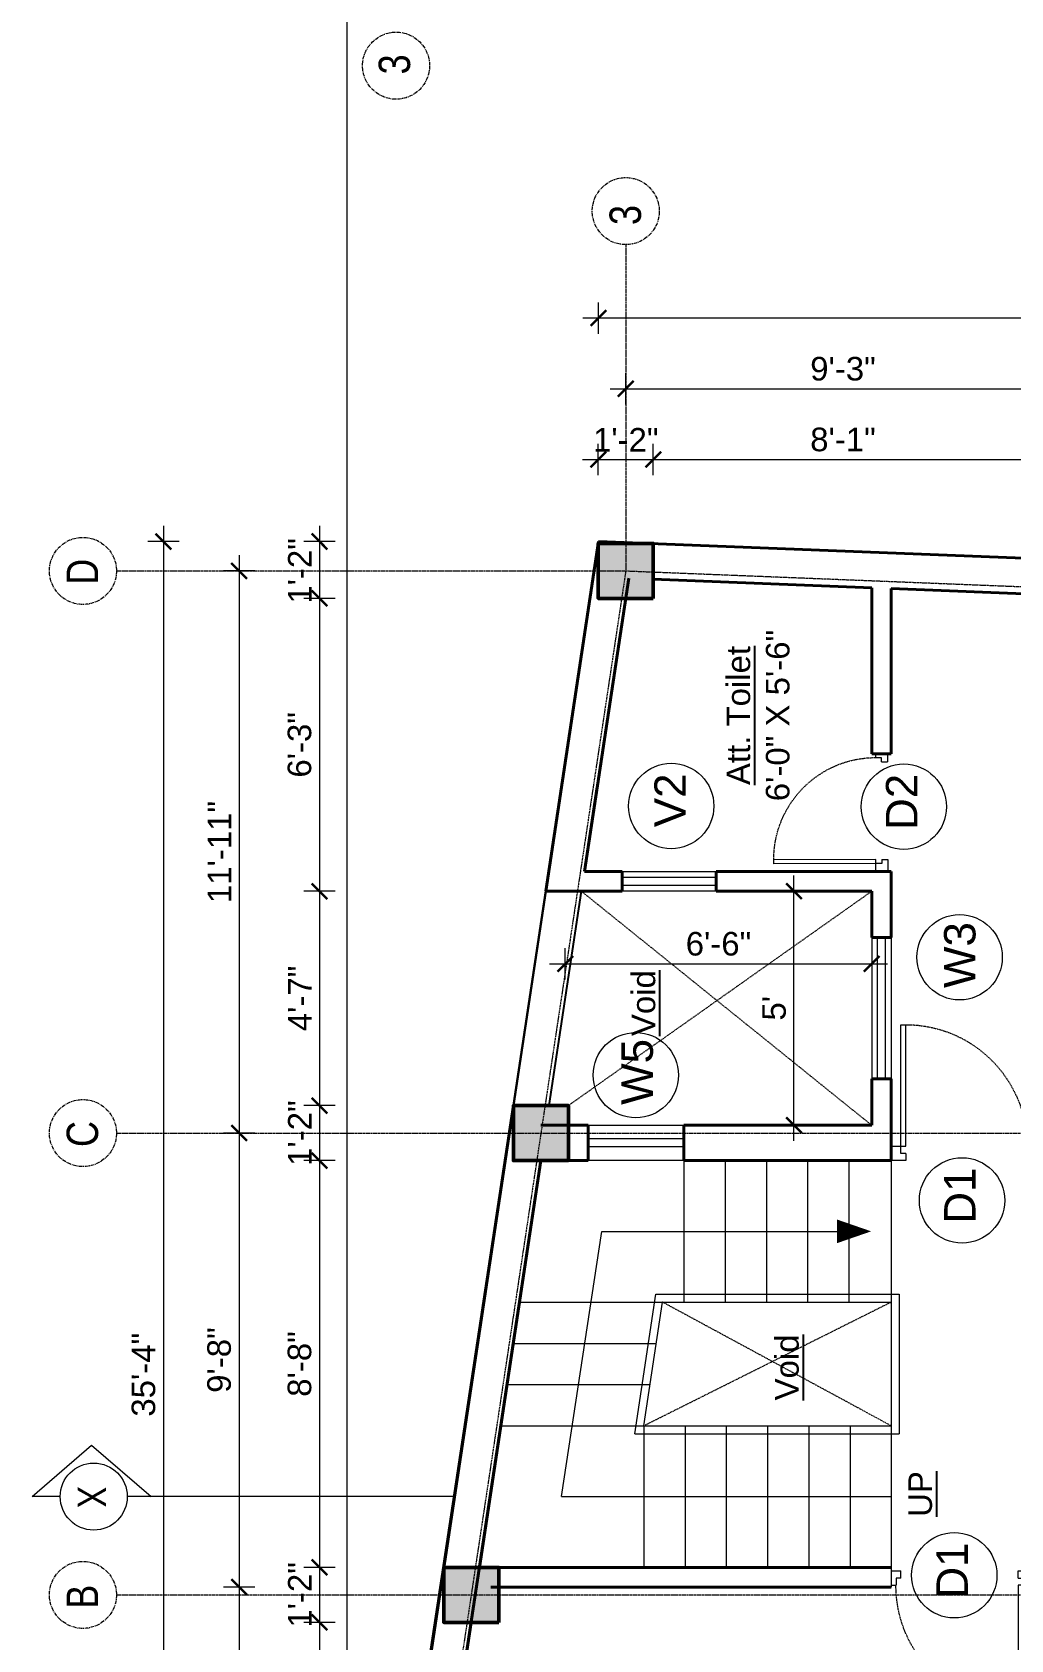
# Model space of a CAD drawing. Header units: inches. Extents: x 136316 to 155547, y -21384 to -17606.
# Drawn here: x 154945.3 to 155194.5, y -19089.6 to -18680.5 of the extents above; entities that cross this region are included whole.
import ezdxf

# ---------------------------------------------------------------- set-up
doc = ezdxf.new("R2010")
doc.units = ezdxf.units.IN
doc.header["$LTSCALE"] = 0.5
doc.header["$MEASUREMENT"] = 0
doc.header["$PDMODE"] = 66
doc.linetypes.add('CENTER', pattern=[2, 1.25, -0.25, 0.25, -0.25])
doc.linetypes.add('HIDDEN', pattern=[0.375, 0.25, -0.125])
for name, color, linetype, lineweight in [('Annotate-Lite.w', 177, 'Continuous', 9), ('Annotations-Bold.w', 177, 'Continuous', 13), ('C-COLUMN', 1, 'Continuous', 50), ('DIM', 4, 'Continuous', 5), ('DIM 1-100', 4, 'Continuous', 13), ('Door-Window.w', 4, 'Continuous', 15), ('HACTH', 253, 'Continuous', 9), ('stair', 132, 'Continuous', 13), ('TEXT', 220, 'Continuous', 9), ('Toilet', 7, 'Continuous', 25), ('wall', 1, 'Continuous', 40), ('wall light', 6, 'Continuous', 25), ('window', 4, 'Continuous', 13)]:
    doc.layers.add(name, color=color, linetype=linetype, lineweight=lineweight)
doc.styles.add('ARAIL', font='ARIALN.TTF')
doc.styles.add('arial.', font='arial.ttf')
doc.styles.add('gaurav', font='arial.ttf')
doc.styles.get("Standard").update_dxf_attribs({"font": 'arial.ttf'})
doc.dimstyles.new('1 by 96', dxfattribs={"dimtxt": 6, "dimasz": 4, "dimexe": 4, "dimexo": 4, "dimgap": 2, "dimtad": 1, "dimdec": 0, "dimzin": 0, "dimdsep": 46, "dimlunit": 4, "dimtxsty": 'Standard', "dimblk": 'ARCHTICK', "dimcen": 0, "dimdle": 4, "dimadec": 0, "dimazin": 0, "dimtfac": 1, "dimtdec": 0, "dimtix": 1, "dimtofl": 0, "dimtmove": 1, "dimatfit": 3, "dimldrblk": 'ARCHTICK', "dimfxl": 4, "dimfxlon": 1, "dimtolj": 1, "dimtzin": 0, "dimlwd": -1, "dimlwe": -1, "dimarcsym": 0})

# ---------------------------------------------------------------- blocks, each defined once
blk = doc.blocks.new('3-0')
at = {"ltscale": 3}
for p, q in [((11063.05, 10097.68), (11065.97, 10099.9)), ((11065.25, 10097.81), (11066.71, 10098.92)), ((11065.97, 10099.9), (11066.71, 10098.92)), ((11063.05, 10097.68), (11064.53, 10095.73)), ((11065.99, 10096.84), (11064.53, 10095.73)), ((11065.99, 10096.84), (11065.25, 10097.81)), ((11085.5, 10074.13), (11110.32, 10092.96)), ((11086.24, 10073.15), (11111.05, 10091.97)), ((11111.05, 10091.97), (11110.32, 10092.96)), ((11086.24, 10073.15), (11085.5, 10074.13)), ((11084.04, 10073.02), (11082.57, 10071.91)), ((11082.57, 10071.91), (11084.79, 10068.98)), ((11084.04, 10073.02), (11084.78, 10072.04)), ((11084.78, 10072.04), (11086.24, 10073.15)), ((11084.79, 10068.98), (11087.72, 10071.2)), ((11087.72, 10071.2), (11086.24, 10073.15))]:
    blk.add_line(p, q, dxfattribs=at)
at = {"layer": 'Door-Window.w', "color": 9, "linetype": 'HIDDEN', "lineweight": 18}
blk.add_arc((11085.5, 10074.13), 31.16, 37.1906, 127.1465, dxfattribs=at)
blk = doc.blocks.new('_ArchTick')
at = {"color": 0, "linetype": 'ByBlock', "const_width": 0.15}
blk.add_lwpolyline([(-0.5, -0.5), (0.5, 0.5)], dxfattribs=at)
blk = doc.blocks.new('*D1062')
at = {"layer": 'Defpoints', "color": 0, "transparency": 16777216}
for p in [(155139.25, -18899.15), (155159.03, -18899.15), (155159.03, -18958.68)]:
    blk.add_point(p, dxfattribs=at)
at = {"layer": 'DIM 1-100', "color": 0, "transparency": 16777216}
for p, q in [((155139.25, -18962.68), (155139.25, -18895.15)), ((155143.25, -18899.15), (155135.25, -18899.15)), ((155143.25, -18958.68), (155135.25, -18958.68))]:
    blk.add_line(p, q, dxfattribs=at)
at = {"layer": 'DIM 1-100', "color": 0, "transparency": 16777216, "xscale": 4, "yscale": 4, "zscale": 4}
for p, rotation in [((155139.25, -18899.15), 90), ((155139.25, -18958.68), 270)]:
    blk.add_blockref('_ArchTick', p, dxfattribs=dict(at, rotation=rotation))
at = {"layer": 'DIM 1-100', "color": 0, "transparency": 16777216, "insert": (155134.2, -18928.91), "char_height": 6, "attachment_point": 5, "rotation": 90}
blk.add_mtext("\\A1;5'", dxfattribs=at)
blk = doc.blocks.new('*D964')
at = {"layer": 'Defpoints', "color": 0, "transparency": 16777216}
for p in [(155159.03, -18899.15), (155159.03, -18917.6), (155081.05, -18926.41)]:
    blk.add_point(p, dxfattribs=at)
at = {"layer": 'DIM 1-100', "color": 0, "transparency": 16777216}
for p, q in [((155081.05, -18921.6), (155081.05, -18913.6)), ((155159.03, -18913.6), (155159.03, -18921.6)), ((155077.05, -18917.6), (155163.03, -18917.6))]:
    blk.add_line(p, q, dxfattribs=at)
at = {"layer": 'DIM 1-100', "color": 0, "transparency": 16777216, "xscale": 4, "yscale": 4, "zscale": 4, "rotation": 180}
blk.add_blockref('_ArchTick', (155081.05, -18917.6), dxfattribs=at)
at = {"layer": 'DIM 1-100', "color": 0, "transparency": 16777216, "xscale": 4, "yscale": 4, "zscale": 4}
blk.add_blockref('_ArchTick', (155159.03, -18917.6), dxfattribs=at)
at = {"layer": 'DIM 1-100', "color": 0, "transparency": 16777216, "insert": (155120.04, -18912.54), "char_height": 6, "attachment_point": 5}
blk.add_mtext('\\A1;6\'-6"', dxfattribs=at)
blk = doc.blocks.new('*D1063')
at = {"layer": 'Defpoints', "color": 0, "transparency": 16777216}
for p in [(155089.5, -18810.15), (155018.48, -18824.62), (155089.44, -18824.62)]:
    blk.add_point(p, dxfattribs=at)
at = {"layer": 'DIM 1-100', "color": 0, "transparency": 16777216}
for p, q in [((155018.48, -18806.15), (155018.48, -18828.62)), ((155022.48, -18810.15), (155014.48, -18810.15)), ((155022.48, -18824.62), (155014.48, -18824.62))]:
    blk.add_line(p, q, dxfattribs=at)
at = {"layer": 'DIM 1-100', "color": 0, "transparency": 16777216, "xscale": 4, "yscale": 4, "zscale": 4}
for p, rotation in [((155018.48, -18810.15), 90), ((155018.48, -18824.62), 270)]:
    blk.add_blockref('_ArchTick', p, dxfattribs=dict(at, rotation=rotation))
at = {"layer": 'DIM 1-100', "color": 0, "transparency": 16777216, "insert": (155013.46, -18817.62), "char_height": 6, "attachment_point": 5, "rotation": 90}
blk.add_mtext('\\A1;1\'-2"', dxfattribs=at)
blk = doc.blocks.new('*D1064')
at = {"layer": 'Defpoints', "color": 0, "transparency": 16777216}
for p in [(155089.44, -18824.62), (155018.48, -18899.15), (155076.06, -18899.15)]:
    blk.add_point(p, dxfattribs=at)
at = {"layer": 'DIM 1-100', "color": 0, "transparency": 16777216}
for p, q in [((155018.48, -18820.62), (155018.48, -18903.15)), ((155022.48, -18824.62), (155014.48, -18824.62)), ((155022.48, -18899.15), (155014.48, -18899.15))]:
    blk.add_line(p, q, dxfattribs=at)
at = {"layer": 'DIM 1-100', "color": 0, "transparency": 16777216, "xscale": 4, "yscale": 4, "zscale": 4}
for p, rotation in [((155018.48, -18824.62), 90), ((155018.48, -18899.15), 270)]:
    blk.add_blockref('_ArchTick', p, dxfattribs=dict(at, rotation=rotation))
at = {"layer": 'DIM 1-100', "color": 0, "transparency": 16777216, "insert": (155013.41, -18861.88), "char_height": 6, "attachment_point": 5, "rotation": 90}
blk.add_mtext('\\A1;6\'-3"', dxfattribs=at)
blk = doc.blocks.new('*D1065')
at = {"layer": 'Defpoints', "color": 0, "transparency": 16777216}
for p in [(155076.06, -18899.15), (155018.48, -18953.68), (155067.83, -18953.68)]:
    blk.add_point(p, dxfattribs=at)
at = {"layer": 'DIM 1-100', "color": 0, "transparency": 16777216}
for p, q in [((155018.48, -18895.15), (155018.48, -18957.68)), ((155022.48, -18899.15), (155014.48, -18899.15)), ((155022.48, -18953.68), (155014.48, -18953.68))]:
    blk.add_line(p, q, dxfattribs=at)
at = {"layer": 'DIM 1-100', "color": 0, "transparency": 16777216, "xscale": 4, "yscale": 4, "zscale": 4}
for p, rotation in [((155018.48, -18899.15), 90), ((155018.48, -18953.68), 270)]:
    blk.add_blockref('_ArchTick', p, dxfattribs=dict(at, rotation=rotation))
at = {"layer": 'DIM 1-100', "color": 0, "transparency": 16777216, "insert": (155013.48, -18926.41), "char_height": 6, "attachment_point": 5, "rotation": 90}
blk.add_mtext('\\A1;4\'-7"', dxfattribs=at)
blk = doc.blocks.new('*D1066')
at = {"layer": 'Defpoints', "color": 0, "transparency": 16777216}
for p in [(155067.83, -18953.68), (155018.48, -18967.68), (155067.83, -18967.68)]:
    blk.add_point(p, dxfattribs=at)
at = {"layer": 'DIM 1-100', "color": 0, "transparency": 16777216}
for p, q in [((155018.48, -18949.68), (155018.48, -18971.68)), ((155022.48, -18953.68), (155014.48, -18953.68)), ((155022.48, -18967.68), (155014.48, -18967.68))]:
    blk.add_line(p, q, dxfattribs=at)
at = {"layer": 'DIM 1-100', "color": 0, "transparency": 16777216, "xscale": 4, "yscale": 4, "zscale": 4}
for p, rotation in [((155018.48, -18953.68), 90), ((155018.48, -18967.68), 270)]:
    blk.add_blockref('_ArchTick', p, dxfattribs=dict(at, rotation=rotation))
at = {"layer": 'DIM 1-100', "color": 0, "transparency": 16777216, "insert": (155013.46, -18960.68), "char_height": 6, "attachment_point": 5, "rotation": 90}
blk.add_mtext('\\A1;1\'-2"', dxfattribs=at)
blk = doc.blocks.new('*D1067')
at = {"layer": 'Defpoints', "color": 0, "transparency": 16777216}
for p in [(155067.83, -18967.68), (155018.48, -19071.18), (155050.09, -19071.18)]:
    blk.add_point(p, dxfattribs=at)
at = {"layer": 'DIM 1-100', "color": 0, "transparency": 16777216}
for p, q in [((155018.48, -18963.68), (155018.48, -19075.18)), ((155022.48, -18967.68), (155014.48, -18967.68)), ((155022.48, -19071.18), (155014.48, -19071.18))]:
    blk.add_line(p, q, dxfattribs=at)
at = {"layer": 'DIM 1-100', "color": 0, "transparency": 16777216, "xscale": 4, "yscale": 4, "zscale": 4}
for p, rotation in [((155018.48, -18967.68), 90), ((155018.48, -19071.18), 270)]:
    blk.add_blockref('_ArchTick', p, dxfattribs=dict(at, rotation=rotation))
at = {"layer": 'DIM 1-100', "color": 0, "transparency": 16777216, "insert": (155013.41, -19019.43), "char_height": 6, "attachment_point": 5, "rotation": 90}
blk.add_mtext('\\A1;8\'-8"', dxfattribs=at)
blk = doc.blocks.new('*D1068')
at = {"layer": 'Defpoints', "color": 0, "transparency": 16777216}
for p in [(155050.09, -19071.18), (155018.48, -19085.18), (155050.09, -19085.18)]:
    blk.add_point(p, dxfattribs=at)
at = {"layer": 'DIM 1-100', "color": 0, "transparency": 16777216}
for p, q in [((155018.48, -19067.18), (155018.48, -19089.18)), ((155022.48, -19071.18), (155014.48, -19071.18)), ((155022.48, -19085.18), (155014.48, -19085.18))]:
    blk.add_line(p, q, dxfattribs=at)
at = {"layer": 'DIM 1-100', "color": 0, "transparency": 16777216, "xscale": 4, "yscale": 4, "zscale": 4}
for p, rotation in [((155018.48, -19071.18), 90), ((155018.48, -19085.18), 270)]:
    blk.add_blockref('_ArchTick', p, dxfattribs=dict(at, rotation=rotation))
at = {"layer": 'DIM 1-100', "color": 0, "transparency": 16777216, "insert": (155013.46, -19078.18), "char_height": 6, "attachment_point": 5, "rotation": 90}
blk.add_mtext('\\A1;1\'-2"', dxfattribs=at)
blk = doc.blocks.new('*D1069')
at = {"layer": 'Defpoints', "color": 0, "transparency": 16777216}
for p in [(155050.09, -19085.18), (155018.48, -19197.83), (155044.97, -19197.83)]:
    blk.add_point(p, dxfattribs=at)
at = {"layer": 'DIM 1-100', "color": 0, "transparency": 16777216}
for p, q in [((155018.48, -19081.18), (155018.48, -19201.83)), ((155022.48, -19085.18), (155014.48, -19085.18)), ((155022.48, -19197.83), (155014.48, -19197.83))]:
    blk.add_line(p, q, dxfattribs=at)
at = {"layer": 'DIM 1-100', "color": 0, "transparency": 16777216, "xscale": 4, "yscale": 4, "zscale": 4}
for p, rotation in [((155018.48, -19085.18), 90), ((155018.48, -19197.83), 270)]:
    blk.add_blockref('_ArchTick', p, dxfattribs=dict(at, rotation=rotation))
at = {"layer": 'DIM 1-100', "color": 0, "transparency": 16777216, "insert": (155013.41, -19141.51), "char_height": 6, "attachment_point": 5, "rotation": 90}
blk.add_mtext('\\A1;9\'-5"', dxfattribs=at)
blk = doc.blocks.new('*D1072')
at = {"layer": 'Defpoints', "color": 0, "transparency": 16777216}
for p in [(155096.44, -18817.62), (154998.01, -18960.68), (155074.83, -18960.68)]:
    blk.add_point(p, dxfattribs=at)
at = {"layer": 'DIM 1-100', "color": 0, "transparency": 16777216}
for p, q in [((154998.01, -18813.62), (154998.01, -18964.68)), ((155002.01, -18817.62), (154994.01, -18817.62)), ((155002.01, -18960.68), (154994.01, -18960.68))]:
    blk.add_line(p, q, dxfattribs=at)
at = {"layer": 'DIM 1-100', "color": 0, "transparency": 16777216, "xscale": 4, "yscale": 4, "zscale": 4}
for p, rotation in [((154998.01, -18817.62), 90), ((154998.01, -18960.68), 270)]:
    blk.add_blockref('_ArchTick', p, dxfattribs=dict(at, rotation=rotation))
at = {"layer": 'DIM 1-100', "color": 0, "transparency": 16777216, "insert": (154993, -18889.15), "char_height": 6, "attachment_point": 5, "rotation": 90}
blk.add_mtext('\\A1;11\'-11"', dxfattribs=at)
blk = doc.blocks.new('*D1073')
at = {"layer": 'Defpoints', "color": 0, "transparency": 16777216}
for p in [(155074.83, -18960.68), (154998.01, -19076.18), (155062.09, -19076.18)]:
    blk.add_point(p, dxfattribs=at)
at = {"layer": 'DIM 1-100', "color": 0, "transparency": 16777216}
for p, q in [((154998.01, -18956.68), (154998.01, -19080.18)), ((155002.01, -18960.68), (154994.01, -18960.68)), ((155002.01, -19076.18), (154994.01, -19076.18))]:
    blk.add_line(p, q, dxfattribs=at)
at = {"layer": 'DIM 1-100', "color": 0, "transparency": 16777216, "xscale": 4, "yscale": 4, "zscale": 4}
for p, rotation in [((154998.01, -18960.68), 90), ((154998.01, -19076.18), 270)]:
    blk.add_blockref('_ArchTick', p, dxfattribs=dict(at, rotation=rotation))
at = {"layer": 'DIM 1-100', "color": 0, "transparency": 16777216, "insert": (154992.95, -19018.43), "char_height": 6, "attachment_point": 5, "rotation": 90}
blk.add_mtext('\\A1;9\'-8"', dxfattribs=at)
blk = doc.blocks.new('*D1074')
at = {"layer": 'Defpoints', "color": 0, "transparency": 16777216}
for p in [(155062.09, -19076.18), (154998.01, -19204.83), (155037.97, -19204.83)]:
    blk.add_point(p, dxfattribs=at)
at = {"layer": 'DIM 1-100', "color": 0, "transparency": 16777216}
for p, q in [((154998.01, -19072.18), (154998.01, -19208.83)), ((155002.01, -19076.18), (154994.01, -19076.18)), ((155002.01, -19204.83), (154994.01, -19204.83))]:
    blk.add_line(p, q, dxfattribs=at)
at = {"layer": 'DIM 1-100', "color": 0, "transparency": 16777216, "xscale": 4, "yscale": 4, "zscale": 4}
for p, rotation in [((154998.01, -19076.18), 90), ((154998.01, -19204.83), 270)]:
    blk.add_blockref('_ArchTick', p, dxfattribs=dict(at, rotation=rotation))
at = {"layer": 'DIM 1-100', "color": 0, "transparency": 16777216, "insert": (154992.95, -19140.51), "char_height": 6, "attachment_point": 5, "rotation": 90}
blk.add_mtext('\\A1;10\'-9"', dxfattribs=at)
blk = doc.blocks.new('*D965')
at = {"layer": 'Defpoints', "color": 0, "transparency": 16777216}
for p in [(155089.5, -18810.15), (154978.76, -19234.17), (155025.48, -19234.17)]:
    blk.add_point(p, dxfattribs=at)
at = {"layer": 'DIM 1-100', "color": 0, "transparency": 16777216}
for p, q in [((154978.76, -18806.15), (154978.76, -19238.17)), ((154982.76, -18810.15), (154974.76, -18810.15)), ((154982.76, -19234.17), (154974.76, -19234.17))]:
    blk.add_line(p, q, dxfattribs=at)
at = {"layer": 'DIM 1-100', "color": 0, "transparency": 16777216, "xscale": 4, "yscale": 4, "zscale": 4}
for p, rotation in [((154978.76, -18810.15), 90), ((154978.76, -19234.17), 270)]:
    blk.add_blockref('_ArchTick', p, dxfattribs=dict(at, rotation=rotation))
at = {"layer": 'DIM 1-100', "color": 0, "transparency": 16777216, "insert": (154973.69, -19022.16), "char_height": 6, "attachment_point": 5, "rotation": 90}
blk.add_mtext('\\A1;35\'-4"', dxfattribs=at)
blk = doc.blocks.new('*D966')
at = {"layer": 'Defpoints', "color": 0, "transparency": 16777216}
for p in [(155103.44, -18789.29), (155089.44, -18810.62), (155103.44, -18810.62)]:
    blk.add_point(p, dxfattribs=at)
at = {"layer": 'DIM 1-100', "color": 0, "transparency": 16777216}
for p, q in [((155085.44, -18789.29), (155107.44, -18789.29)), ((155089.44, -18793.29), (155089.44, -18785.29)), ((155103.44, -18793.29), (155103.44, -18785.29))]:
    blk.add_line(p, q, dxfattribs=at)
at = {"layer": 'DIM 1-100', "color": 0, "transparency": 16777216, "xscale": 4, "yscale": 4, "zscale": 4, "rotation": 180}
blk.add_blockref('_ArchTick', (155089.44, -18789.29), dxfattribs=at)
at = {"layer": 'DIM 1-100', "color": 0, "transparency": 16777216, "xscale": 4, "yscale": 4, "zscale": 4}
blk.add_blockref('_ArchTick', (155103.44, -18789.29), dxfattribs=at)
at = {"layer": 'DIM 1-100', "color": 0, "transparency": 16777216, "insert": (155096.44, -18784.27), "char_height": 6, "attachment_point": 5}
blk.add_mtext('\\A1;1\'-2"', dxfattribs=at)
blk = doc.blocks.new('*D967')
at = {"layer": 'Defpoints', "color": 0, "transparency": 16777216}
for p in [(155200.03, -18789.29), (155103.44, -18810.62), (155200.03, -18815.06)]:
    blk.add_point(p, dxfattribs=at)
at = {"layer": 'DIM 1-100', "color": 0, "transparency": 16777216}
for p, q in [((155099.44, -18789.29), (155204.03, -18789.29)), ((155103.44, -18793.29), (155103.44, -18785.29)), ((155200.03, -18793.29), (155200.03, -18785.29))]:
    blk.add_line(p, q, dxfattribs=at)
at = {"layer": 'DIM 1-100', "color": 0, "transparency": 16777216, "xscale": 4, "yscale": 4, "zscale": 4, "rotation": 180}
blk.add_blockref('_ArchTick', (155103.44, -18789.29), dxfattribs=at)
at = {"layer": 'DIM 1-100', "color": 0, "transparency": 16777216, "xscale": 4, "yscale": 4, "zscale": 4}
blk.add_blockref('_ArchTick', (155200.03, -18789.29), dxfattribs=at)
at = {"layer": 'DIM 1-100', "color": 0, "transparency": 16777216, "insert": (155151.73, -18784.22), "char_height": 6, "attachment_point": 5}
blk.add_mtext('\\A1;8\'-1"', dxfattribs=at)
blk = doc.blocks.new('*D971')
at = {"layer": 'Defpoints', "color": 0, "transparency": 16777216}
for p in [(155207.03, -18771.29), (155096.44, -18810.62), (155207.03, -18814.79)]:
    blk.add_point(p, dxfattribs=at)
at = {"layer": 'DIM 1-100', "color": 0, "transparency": 16777216}
for p, q in [((155096.44, -18775.29), (155096.44, -18767.29)), ((155207.03, -18775.29), (155207.03, -18767.29)), ((155092.44, -18771.29), (155211.03, -18771.29))]:
    blk.add_line(p, q, dxfattribs=at)
at = {"layer": 'DIM 1-100', "color": 0, "transparency": 16777216, "xscale": 4, "yscale": 4, "zscale": 4, "rotation": 180}
blk.add_blockref('_ArchTick', (155096.44, -18771.29), dxfattribs=at)
at = {"layer": 'DIM 1-100', "color": 0, "transparency": 16777216, "xscale": 4, "yscale": 4, "zscale": 4}
blk.add_blockref('_ArchTick', (155207.03, -18771.29), dxfattribs=at)
at = {"layer": 'DIM 1-100', "color": 0, "transparency": 16777216, "insert": (155151.73, -18766.22), "char_height": 6, "attachment_point": 5}
blk.add_mtext('\\A1;9\'-3"', dxfattribs=at)
blk = doc.blocks.new('*D973')
at = {"layer": 'Defpoints', "color": 0, "transparency": 16777216}
for p in [(155089.5, -18753.29), (155089.5, -18810.15), (155332.26, -18819.73)]:
    blk.add_point(p, dxfattribs=at)
at = {"layer": 'DIM 1-100', "color": 0, "transparency": 16777216}
for p, q in [((155089.5, -18757.29), (155089.5, -18749.29)), ((155332.26, -18757.29), (155332.26, -18749.29)), ((155336.26, -18753.29), (155085.5, -18753.29))]:
    blk.add_line(p, q, dxfattribs=at)
at = {"layer": 'DIM 1-100', "color": 0, "transparency": 16777216, "xscale": 4, "yscale": 4, "zscale": 4, "rotation": 180}
blk.add_blockref('_ArchTick', (155089.5, -18753.29), dxfattribs=at)
at = {"layer": 'DIM 1-100', "color": 0, "transparency": 16777216, "xscale": 4, "yscale": 4, "zscale": 4}
blk.add_blockref('_ArchTick', (155332.26, -18753.29), dxfattribs=at)
at = {"layer": 'DIM 1-100', "color": 0, "transparency": 16777216, "insert": (155210.88, -18748.22), "char_height": 6, "attachment_point": 5}
blk.add_mtext('\\A1;20\'-3"', dxfattribs=at)

msp = doc.modelspace()

# ---------------------------------------------------------------- hatches: boundary and pattern name
at = {"layer": 'C-COLUMN'}
h = msp.add_hatch(color=256, dxfattribs=at)
h.dxf.hatch_style = 1
h.paths.add_polyline_path([(155089.44, -18810.62), (155089.44, -18824.62), (155103.44, -18824.62), (155103.44, -18810.62)])
h = msp.add_hatch(color=256, dxfattribs=at)
h.dxf.hatch_style = 1
h.paths.add_polyline_path([(155067.83, -18953.68), (155067.83, -18967.68), (155081.83, -18967.68), (155081.83, -18953.68)])
h = msp.add_hatch(color=256, dxfattribs=at)
h.dxf.hatch_style = 1
h.paths.add_polyline_path([(155050.09, -19071.18), (155050.09, -19085.18), (155064.09, -19085.18), (155064.09, -19071.18)])

# ---------------------------------------------------------------- linework, layer by layer
at = {"layer": 'Annotate-Lite.w'}
msp.add_xline((155025.48, -19234.17), (0, 1), dxfattribs=at)
at = {"layer": 'Annotate-Lite.w', "ltscale": 0.005}
for centre in [(155108, -18877.45), (155167.22, -18877.62), (155181.42, -18915.94), (155098.99, -18945.94), (155182.03, -18977.81), (155180.06, -19073.2)]:
    msp.add_circle(centre, 10.86, dxfattribs=at)
at = {"layer": 'Annotations-Bold.w', "linetype": 'CENTER', "ltscale": 0.3}
for p, q in [((154966.78, -18960.68), (155413.53, -18960.68)), ((154966.78, -19078.18), (155413.53, -19078.18))]:
    msp.add_line(p, q, dxfattribs=at)
for points in [[(155096.44, -18734.61), (155096.44, -18817.62), (155074.83, -18960.68), (155057.09, -19078.18), (155037.97, -19204.83), (155037.97, -19294.83)], [(154966.78, -18817.62), (155096.44, -18817.62), (155325.26, -18826.73), (155413.53, -18826.73)]]:
    msp.add_lwpolyline(points, dxfattribs=at)
at = {"layer": 'Annotations-Bold.w', "linetype": 'CENTER', "ltscale": 1.5}
for centre in [(155037.97, -18689.07), (155096.44, -18726.08), (154958.25, -18817.62), (154958.25, -18960.68), (154958.25, -19078.18)]:
    msp.add_circle(centre, 8.53, dxfattribs=at)
at = {"layer": 'C-COLUMN'}
for points in [[(155103.44, -18824.62), (155103.44, -18810.62), (155089.44, -18810.62), (155089.44, -18824.62)], [(155081.83, -18967.68), (155081.83, -18953.68), (155067.83, -18953.68), (155067.83, -18967.68)], [(155064.09, -19085.18), (155064.09, -19071.18), (155050.09, -19071.18), (155050.09, -19085.18)]]:
    msp.add_lwpolyline(points, close=True, dxfattribs=at)
at = {"layer": 'Defpoints'}
msp.add_lwpolyline([(155089.5, -18810.15), (155332.26, -18819.73), (155332.26, -19211.83), (155028.87, -19211.73), (155089.5, -18810.15)], dxfattribs=at)
at = {"layer": 'DIM'}
for p, q in [((155080.11, -19053.18), (155090.3, -18985.68)), ((155090.3, -18985.68), (155150.23, -18985.68, 0)), ((155080.11, -19053.18), (155164.03, -19053.18))]:
    msp.add_line(p, q, dxfattribs=at)
at = {"layer": 'HACTH', "linetype": 'HIDDEN'}
for p, q in [((155159.03, -18899.15), (155081.83, -18953.68)), ((155085.16, -18899.15), (155159.03, -18958.68)), ((155164.03, -19003.68), (155101.03, -19035.18)), ((155164.03, -19035.18), (155105.79, -19003.68))]:
    msp.add_line(p, q, dxfattribs=at)
at = {"layer": 'stair', "linetype": 'ByBlock'}
for p, q in [((155164.03, -18967.68), (155164.03, -19076.18)), ((155098.71, -19037.18), (155104.07, -19001.68)), ((155104.07, -19001.68), (155166.03, -19001.68)), ((155166.03, -19001.68), (155166.03, -19037.18)), ((155069.38, -19003.68), (155105.79, -19003.68)), ((155101.03, -19035.18), (155105.79, -19003.68)), ((155105.79, -19003.68), (155164.03, -19003.68)), ((155067.8, -19014.18), (155104.2, -19014.18)), ((155066.21, -19024.68), (155102.62, -19024.68)), ((155064.62, -19035.18), (155101.03, -19035.18)), ((155098.71, -19037.18), (155166.03, -19037.18)), ((155101.03, -19035.18), (155164.03, -19035.18)), ((155101.03, -19035.18), (155101.03, -19071.18)), ((155111.53, -19035.18), (155111.53, -19071.18)), ((155122.03, -19035.18), (155122.03, -19071.18)), ((155132.53, -19035.18), (155132.53, -19071.18)), ((155143.03, -19035.18), (155143.03, -19071.18)), ((155153.53, -19035.18), (155153.53, -19071.18))]:
    msp.add_line(p, q, dxfattribs=at)
for points in [[(155111.22, -18967.68), (155111.22, -19003.68)], [(155121.72, -18967.68), (155121.72, -19003.68)], [(155132.22, -18967.68), (155132.22, -19003.68)], [(155142.72, -18967.68), (155142.72, -19003.68)], [(155153.22, -18967.68), (155153.22, -19003.68)]]:
    msp.add_lwpolyline(points, dxfattribs=at)
at = {"layer": 'stair', "linetype": 'ByBlock', "elevation": 0}
msp.add_lwpolyline([(155150.23, -18985.68, 6, 0, 0), (155158.91, -18985.68, 0, 0, 0)], format="xyseb", dxfattribs=at)
at = {"layer": 'TEXT'}
for points in [[(154952.47, -19053.18), (154945.33, -19053.18), (154960.47, -19040.1), (154975.61, -19053.18)], [(155052.81, -19053.18), (154969.54, -19053.18)]]:
    msp.add_lwpolyline(points, dxfattribs=at)
msp.add_circle((154961, -19053.18), 8.53, dxfattribs=at)
at = {"layer": 'Toilet'}
msp.add_line((155332.26, -18819.73), (155089.5, -18810.15), dxfattribs=at)
at = {"layer": 'wall'}
for p, q in [((155089.5, -18810.15), (155076.06, -18899.15)), ((155089.5, -18810.15), (155076.06, -18899.15)), ((155089.5, -18810.15), (155076.06, -18899.15)), ((155332.26, -18819.73), (155089.5, -18810.15)), ((155159.03, -18821.9), (155103.44, -18819.71)), ((155291.26, -18827.12), (155164.03, -18822.1)), ((155164.03, -18864.15), (155164.03, -18822.1)), ((155164.03, -18864.15), (155159.03, -18864.15)), ((155085.92, -18894.15), (155095.48, -18894.15)), ((155095.48, -18899.15), (155095.48, -18894.15)), ((155119.48, -18894.15), (155164.03, -18894.15)), ((155119.48, -18899.15), (155119.48, -18894.15)), ((155164.03, -18910.91), (155164.03, -18894.15)), ((155076.06, -18899.15), (155095.48, -18899.15)), ((155119.48, -18899.15), (155159.03, -18899.15)), ((155159.03, -18910.91), (155164.03, -18910.91)), ((155159.03, -18946.91), (155164.03, -18946.91)), ((155164.03, -18967.68), (155164.03, -18946.91)), ((155067.83, -18953.68), (155030.66, -19199.83)), ((155067.83, -18953.68), (155030.66, -19199.83)), ((155067.83, -18953.68), (155030.97, -19197.83)), ((155086.83, -18958.68), (155074.82, -18958.68)), ((155086.83, -18967.68), (155086.83, -18958.68)), ((155159.03, -18958.68), (155111.22, -18958.68)), ((155111.22, -18967.68), (155111.22, -18958.68)), ((155086.83, -18967.68), (155074.82, -18967.68)), ((155164.03, -18967.68), (155111.22, -18967.68)), ((155164.03, -19071.18), (155059.19, -19071.18)), ((155164.03, -19071.18), (155059.19, -19071.18)), ((155164.03, -19076.18), (155062.09, -19076.18))]:
    msp.add_line(p, q, dxfattribs=at)
for points in [[(155097.19, -18819.46), (155085.92, -18894.15)], [(155159.03, -18864.15), (155159.03, -18821.9)], [(155089.16, -18872.68), (155085.92, -18894.15)], [(155159.03, -18910.91), (155159.03, -18899.15)], [(155159.03, -18958.68), (155159.03, -18946.91)], [(155074.83, -18967.68), (155040.82, -19192.83)], [(155074.83, -18967.68), (155059.2, -19071.18)], [(155057.08, -19085.18), (155040.82, -19192.83)]]:
    msp.add_lwpolyline(points, dxfattribs=at)
at = {"layer": 'wall light'}
for points in [[(155076.06, -18899.15), (155067.83, -18953.68)], [(155076.93, -18953.68), (155085.16, -18899.15)]]:
    msp.add_lwpolyline(points, dxfattribs=at)
at = {"layer": 'window'}
for p, q in [((155095.48, -18894.15), (155119.48, -18894.15)), ((155119.48, -18895.65), (155095.48, -18895.65)), ((155119.48, -18897.65), (155095.48, -18897.65)), ((155119.48, -18899.15), (155095.48, -18899.15)), ((155159.03, -18910.91), (155159.03, -18946.91)), ((155160.53, -18946.91), (155160.53, -18910.91)), ((155162.53, -18946.91), (155162.53, -18910.91)), ((155164.07, -18946.95), (155164.07, -18910.91)), ((155086.83, -18958.68), (155111.22, -18958.68)), ((155111.22, -18962.18), (155086.83, -18962.18)), ((155111.22, -18964.18), (155086.83, -18964.18)), ((155111.22, -18967.68), (155086.83, -18967.68))]:
    msp.add_line(p, q, dxfattribs=at)

# ---------------------------------------------------------------- block references
at = {"layer": 'Door-Window.w', "linetype": 'ByBlock'}
for p, xscale, yscale, zscale, rotation in [((167592.69, -19978.05), -0.8331589850765497, 0.8331589850765497, 0.8331589850765497, 37.2669371386873), ((153852.6, -33779.13), -0.9929335375360638, 0.9929335375360642, 0.9929335375360642, 307.190858839614), ((156520.59, -4158.33), -0.9997905232426018, 0.9997905232426019, 0.9997905232426019, 127.1905952391612)]:
    msp.add_blockref('3-0', p, dxfattribs=dict(at, xscale=xscale, yscale=yscale, zscale=zscale, rotation=rotation))

# ---------------------------------------------------------------- texts
at = {"layer": 'Annotate-Lite.w', "ltscale": 0.005, "char_height": 8, "attachment_point": 1, "rotation": 90, "style": 'gaurav'}
for s, insert in [('V2', (155103.72, -18882.84)), ('D2', (155162.66, -18883.54)), ('W3', (155177.45, -18923.76)), ('W5', (155095.34, -18953.49)), ('D1', (155177.47, -18983.73)), ('D1', (155175.51, -19079.12))]:
    msp.add_mtext_dynamic_manual_height_columns(s, width=8, gutter_width=100, heights=[0], dxfattribs=dict(at, insert=insert))
at = {"layer": 'Annotations-Bold.w', "linetype": 'CENTER', "ltscale": 1.5, "char_height": 8, "attachment_point": 1, "rotation": 90, "style": 'ARAIL'}
for s, insert in [('3', (155033.53, -18691.29)), ('3', (155092.3, -18729.61)), ('D', (154954.11, -18821.16)), ('C', (154954.11, -18964.22)), ('B', (154954.11, -19081.72))]:
    msp.add_mtext_dynamic_manual_height_columns(s, width=6.5393, gutter_width=100, heights=[0], dxfattribs=dict(at, insert=insert))
at = {"layer": 'TEXT', "lineweight": -2, "char_height": 6, "width": 127.5059, "attachment_point": 5, "rotation": 90, "style": 'arial.'}
for s, insert in [('{\\LAtt. Toilet\\P}6\'-0" X 5\'-6"', (155130.14, -18854.42)), ('{\\LVoid}', (155100.97, -18927.6)), ('{\\LVoid}', (155137.49, -19020.31)), ('{\\LUP}', (155171.42, -19052.52))]:
    msp.add_mtext(s, dxfattribs=dict(at, insert=insert))
at = {"layer": 'TEXT', "insert": (154964.09, -19056.04), "char_height": 7.2, "attachment_point": 3, "rotation": 270, "style": 'ARAIL'}
msp.add_mtext_dynamic_manual_height_columns('X', width=125.4648, gutter_width=90, heights=[0], dxfattribs=at)

# ---------------------------------------------------------------- dimensions: what is measured, and where the dimension line sits
at = {"layer": 'DIM 1-100'}
for base, p1, p2, angle, picture, middle in [((155089.5, -18753.29), (155332.26, -18819.73), (155089.5, -18810.15), 180, '*D973', (155210.88, -18748.22)), ((155207.03, -18771.29), (155096.44, -18810.62), (155207.03, -18814.79), 180, '*D971', (155151.73, -18766.22)), ((155200.03, -18789.29), (155103.44, -18810.62), (155200.03, -18815.06), 180, '*D967', (155151.73, -18784.22)), ((154978.76, -19234.17), (155089.5, -18810.15), (155025.48, -19234.17), 90, '*D965', (154973.69, -19022.16)), ((154998.01, -18960.68), (155096.44, -18817.62), (155074.83, -18960.68), 90, '*D1072', (154993, -18889.15)), ((155018.48, -18899.15), (155089.44, -18824.62), (155076.06, -18899.15), 90, '*D1064', (155013.41, -18861.88)), ((155018.48, -18953.68), (155076.06, -18899.15), (155067.83, -18953.68), 90, '*D1065', (155013.48, -18926.41)), ((155139.25, -18899.15), (155159.03, -18958.68), (155159.03, -18899.15), 90, '*D1062', (155134.2, -18928.91)), ((155159.03, -18917.6), (155081.05, -18926.41), (155159.03, -18899.15), 180, '*D964', (155120.04, -18912.54)), ((154998.00848795, -19076.18346832), (155074.8278998, -18960.68346832), (155062.0873353, -19076.18346832), 90, '*D1073', (154992.94505002, -19018.43346832)), ((155018.47723795, -19071.18346832), (155067.8278998, -18967.68346832), (155050.0873353, -19071.18346832), 90, '*D1067', (155013.41380002, -19019.43346832)), ((154998.01, -19204.83), (155062.09, -19076.18), (155037.97, -19204.83), 90, '*D1074', (154992.95, -19140.51)), ((155018.48, -19197.83), (155050.09, -19085.18), (155044.97, -19197.83), 90, '*D1069', (155013.41, -19141.51))]:
    dim = msp.add_linear_dim(base=base, p1=p1, p2=p2, angle=angle, dimstyle='1 by 96', dxfattribs=at)
    dim.commit()
    dim.dimension.update_dxf_attribs({"geometry": picture, "text_midpoint": middle})
for base, p1, p2, angle, picture, middle in [((155103.44, -18789.29), (155089.44, -18810.62), (155103.44, -18810.62), 180, '*D966', (155096.44, -18789.29)), ((155018.48, -18824.62), (155089.5, -18810.15), (155089.44, -18824.62), 90, '*D1063', (155018.48, -18817.62)), ((155018.48, -18967.68), (155067.83, -18953.68), (155067.83, -18967.68), 90, '*D1066', (155018.48, -18960.68)), ((155018.48, -19085.18), (155050.09, -19071.18), (155050.09, -19085.18), 90, '*D1068', (155018.48, -19078.18))]:
    dim = msp.add_linear_dim(base=base, p1=p1, p2=p2, angle=angle, dimstyle='1 by 96', dxfattribs=at)
    dim.commit()
    dim.dimension.update_dxf_attribs({"geometry": picture, "text_midpoint": middle, "dimtype": 160})

doc.saveas('drawing.dxf')
